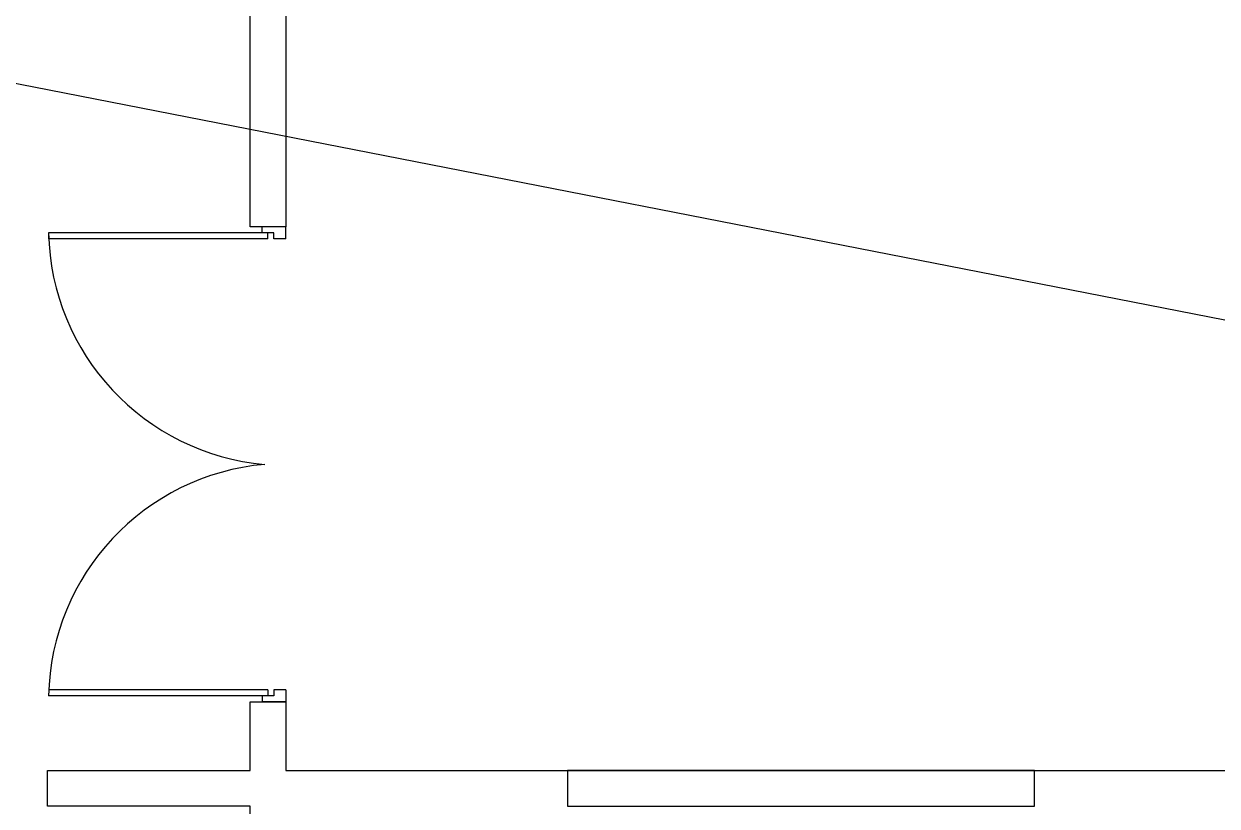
# Model space of a CAD drawing. Header units: metres. Extents: x -39 to 21688, y -24 to 9022.
# Drawn here: x 288.55 to 293.58, y 28.54 to 31.83 of the extents above; entities that cross this region are included whole.
import ezdxf

# ---------------------------------------------------------------- set-up
doc = ezdxf.new("R2010")
doc.units = ezdxf.units.M
doc.header["$MEASUREMENT"] = 0
for name, color, linetype in [('AR-MUROS', 6, 'Continuous'), ('AR-PUERTAS', 2, 'Continuous'), ('AR-VENTANAS', 2, 'Continuous')]:
    doc.layers.add(name, color=color, linetype=linetype)

# ---------------------------------------------------------------- blocks, each defined once
blk = doc.blocks.new('111111')
at = {"layer": 'AR-PUERTAS', "linetype": 'Continuous'}
for p, q in [((254.3172, 121.5611), (254.3172, 122.5104)), ((254.3422, 121.5861), (254.3422, 122.5104)), ((256.2672, 122.5104), (256.2422, 122.5104)), ((256.2422, 121.5861), (256.2422, 122.5104)), ((256.2672, 121.5611), (256.2672, 122.5104)), ((254.2922, 121.5111), (254.2922, 121.611)), ((254.3172, 121.611), (254.2922, 121.611)), ((256.2672, 121.611), (256.2922, 121.611)), ((256.2922, 121.5111), (256.2922, 121.611)), ((254.3422, 121.5861), (254.3172, 121.5861)), ((254.3422, 121.5611), (254.3172, 121.5611)), ((254.3422, 121.5111), (254.3422, 121.5611)), ((256.2422, 121.5861), (256.2672, 121.5861)), ((256.2422, 121.5111), (256.2422, 121.5611)), ((256.2422, 121.5611), (256.2672, 121.5611)), ((254.3422, 121.5111), (254.2922, 121.5111)), ((256.2422, 121.5111), (256.2922, 121.5111))]:
    blk.add_line(p, q, dxfattribs=at)
for centre, start, end in [((254.2971, 121.5116), 5.0221, 88.847), ((256.2873, 121.5116), 91.153, 174.9779)]:
    blk.add_arc(centre, 0.999, start, end, dxfattribs=at)

msp = doc.modelspace()

# ---------------------------------------------------------------- linework, layer by layer
at = {"layer": 'AR-MUROS'}
for points in [[(289.65483, 40.39452), (289.65483, 30.97875), (289.50483, 30.97875), (289.50483, 40.63866), (289.65483, 40.63866), (289.65483, 40.54452), (295.20483, 40.54452), (295.20483, 43.39452)], [(289.50491, 28.49696), (289.50491, 28.53913), (288.65054, 28.53913), (288.65054, 28.68913), (289.50483, 28.68913), (289.50483, 28.97875), (289.65483, 28.97875), (289.65483, 28.68913), (294.35483, 28.68913), (294.35483, 32.6349), (294.50483, 32.6349), (294.50483, 28.68913), (296.35483, 28.68913)]]:
    msp.add_lwpolyline(points, dxfattribs=at)
at = {"layer": 'AR-VENTANAS'}
msp.add_lwpolyline([(307.41307, 28.55818), (297.83558, 30.5776), (298.42057, 33.35202), (294.79537, 34.39552), (295.60103, 30.19711), (286.66732, 31.94503), (295.12882, 35.74003), (287.26503, 41.27145), (292.14411, 41.77599), (288.43298, 44.90572), (289.86373, 48.43442), (290.08021, 49.60585), (289.15208, 52.86278), (296.65094, 53.46709), (301.51515, 53.74548), (302.47555, 46.85281), (308.11135, 48.09534), (308.07835, 49.12488), (308.07835, 53.4344), (328.49244, 52.99691)], dxfattribs=at)
msp.add_lwpolyline([(292.80986, 28.68913), (290.84189, 28.68913), (290.84189, 28.53913), (292.80986, 28.53913)], close=True, dxfattribs=at)

# ---------------------------------------------------------------- block references
at = {"rotation": 90}
msp.add_blockref('111111', (411.16594, -225.31345), dxfattribs=at)

doc.saveas('drawing.dxf')
